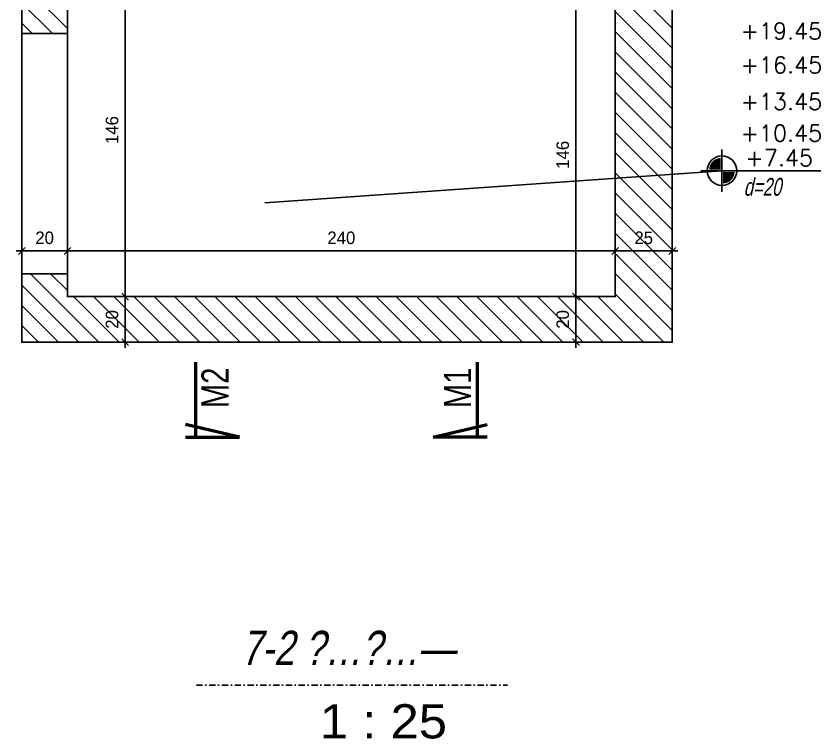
# Model space of a CAD drawing. Header units: inches. Extents: x -5298 to 11252, y 8210 to 22495.
# Drawn here: x 10161.1 to 10513.7, y 11479.6 to 11796.5 of the extents above; entities that cross this region are included whole.
import ezdxf
from ezdxf.enums import TextEntityAlignment as Align

# ---------------------------------------------------------------- set-up
doc = ezdxf.new("R2010")
doc.units = ezdxf.units.IN
doc.header["$LTSCALE"] = 11
doc.header["$MEASUREMENT"] = 0
doc.linetypes.add('DASHDOT2', pattern=[0.5, 0.25, -0.125, 0, -0.125])
doc.linetypes.add('DASHED2', pattern=[0.375, 0.25, -0.125])
doc.layers.get('Defpoints').update_dxf_attribs({"color": 40})
for name, color, linetype in [('BEAM', 3, 'Continuous'), ('D7', 2, 'Continuous'), ('dim-50-v', 2, 'Continuous'), ('ENG_beton ole', 3, 'DASHED2'), ('ENG_level', 1, 'DASHDOT2'), ('HATCH', 8, 'Continuous'), ('otm', 3, 'Continuous'), ('wall', 7, 'Continuous')]:
    doc.layers.add(name, color=color, linetype=linetype)
doc.layers.add('W', color=1, linetype='Continuous', lineweight=50)
doc.styles.add('AA', font='hebtxt', dxfattribs={"width": 0.8, "oblique": 8})
doc.styles.add('AD', font='oron')
doc.styles.add('HEBREW', font='hebtxt-weld.shx', dxfattribs={"width": 0.8, "oblique": 12})
doc.styles.add('HEBTXT', font='hebtxt-weld.shx')
doc.styles.add('ROMANS', font='romans')
doc.dimstyles.new('25', dxfattribs={"dimtxt": 5.5, "dimasz": 3, "dimexe": 3, "dimexo": 6, "dimgap": 3, "dimtad": 1, "dimdec": 0, "dimrnd": 0.5, "dimdsep": 46, "dimtxsty": 'HEBTXT', "dimblk1": 'OBLIQUE', "dimblk2": 'OBLIQUE', "dimsah": 1, "dimcen": 1, "dimdle": 2.5, "dimclre": 9, "dimclrt": 3, "dimadec": 0, "dimazin": 0, "dimtfac": 1, "dimtdec": 0, "dimtix": 1, "dimtmove": 2, "dimatfit": 3, "dimldrblk": 'OBLIQUE', "dimfxl": 1, "dimtolj": 1, "dimarcsym": 0})

# ---------------------------------------------------------------- blocks, each defined once
blk = doc.blocks.new('_OBLIQUE')
at = {"color": 0, "linetype": 'ByBlock'}
blk.add_line((-0.5, -0.5), (0.5, 0.5), dxfattribs=at)
blk = doc.blocks.new('*D678')
at = {"layer": 'Defpoints', "color": 0, "linetype": 'Continuous', "transparency": 16777216}
for p in [(10448.59, 11693.52), (10423.59, 11673.52), (10448.59, 11673.52)]:
    blk.add_point(p, dxfattribs=at)
at = {"layer": 'dim-50-v', "color": 0, "linetype": 'Continuous', "lineweight": -2, "transparency": 16777216}
blk.add_line((10421.09, 11693.52), (10451.09, 11693.52), dxfattribs=at)
at = {"layer": 'dim-50-v', "color": 9, "linetype": 'Continuous', "lineweight": -2, "transparency": 16777216}
for p, q in [((10423.59, 11679.52), (10423.59, 11696.52)), ((10448.59, 11679.52), (10448.59, 11696.52))]:
    blk.add_line(p, q, dxfattribs=at)
at = {"layer": 'dim-50-v', "color": 0, "linetype": 'Continuous', "lineweight": -2, "transparency": 16777216, "xscale": 3, "yscale": 3, "zscale": 3, "rotation": 180}
blk.add_blockref('_OBLIQUE', (10423.59, 11693.52), dxfattribs=at)
at = {"layer": 'dim-50-v', "color": 0, "linetype": 'Continuous', "lineweight": -2, "transparency": 16777216, "xscale": 3, "yscale": 3, "zscale": 3}
blk.add_blockref('_OBLIQUE', (10448.59, 11693.52), dxfattribs=at)
at = {"layer": 'dim-50-v', "color": 3, "linetype": 'Continuous', "transparency": 16777216, "insert": (10436.09, 11699.27), "char_height": 5.5, "attachment_point": 5, "style": 'HEBTXT'}
blk.add_mtext('\\A1;25', dxfattribs=at)
blk = doc.blocks.new('*D679')
at = {"layer": 'Defpoints', "color": 0, "linetype": 'Continuous', "transparency": 16777216}
for p in [(10423.59, 11693.52), (10183.59, 11673.52, 0), (10423.59, 11673.52, 0)]:
    blk.add_point(p, dxfattribs=at)
at = {"layer": 'dim-50-v', "color": 0, "linetype": 'Continuous', "lineweight": -2, "transparency": 16777216}
blk.add_line((10181.09, 11693.52), (10426.09, 11693.52), dxfattribs=at)
at = {"layer": 'dim-50-v', "color": 9, "linetype": 'Continuous', "lineweight": -2, "transparency": 16777216}
for p, q in [((10183.59, 11679.52), (10183.59, 11696.52)), ((10423.59, 11679.52), (10423.59, 11696.52))]:
    blk.add_line(p, q, dxfattribs=at)
at = {"layer": 'dim-50-v', "color": 0, "linetype": 'Continuous', "lineweight": -2, "transparency": 16777216, "xscale": 3, "yscale": 3, "zscale": 3, "rotation": 180}
blk.add_blockref('_OBLIQUE', (10183.59, 11693.52), dxfattribs=at)
at = {"layer": 'dim-50-v', "color": 0, "linetype": 'Continuous', "lineweight": -2, "transparency": 16777216, "xscale": 3, "yscale": 3, "zscale": 3}
blk.add_blockref('_OBLIQUE', (10423.59, 11693.52), dxfattribs=at)
at = {"layer": 'dim-50-v', "color": 3, "linetype": 'Continuous', "transparency": 16777216, "insert": (10303.59, 11699.27), "char_height": 5.5, "attachment_point": 5, "style": 'HEBTXT'}
blk.add_mtext('\\A1;240', dxfattribs=at)
blk = doc.blocks.new('*D680')
at = {"layer": 'Defpoints', "color": 0, "linetype": 'Continuous', "transparency": 16777216}
for p in [(10183.59, 11693.52), (10163.59, 11673.52), (10183.59, 11673.52, 0)]:
    blk.add_point(p, dxfattribs=at)
at = {"layer": 'dim-50-v', "color": 0, "linetype": 'Continuous', "lineweight": -2, "transparency": 16777216}
blk.add_line((10161.09, 11693.52), (10186.09, 11693.52), dxfattribs=at)
at = {"layer": 'dim-50-v', "color": 9, "linetype": 'Continuous', "lineweight": -2, "transparency": 16777216}
for p, q in [((10163.59, 11679.52), (10163.59, 11696.52)), ((10183.59, 11679.52), (10183.59, 11696.52))]:
    blk.add_line(p, q, dxfattribs=at)
at = {"layer": 'dim-50-v', "color": 0, "linetype": 'Continuous', "lineweight": -2, "transparency": 16777216, "xscale": 3, "yscale": 3, "zscale": 3, "rotation": 180}
blk.add_blockref('_OBLIQUE', (10163.59, 11693.52), dxfattribs=at)
at = {"layer": 'dim-50-v', "color": 0, "linetype": 'Continuous', "lineweight": -2, "transparency": 16777216, "xscale": 3, "yscale": 3, "zscale": 3}
blk.add_blockref('_OBLIQUE', (10183.59, 11693.52), dxfattribs=at)
at = {"layer": 'dim-50-v', "color": 3, "linetype": 'Continuous', "transparency": 16777216, "insert": (10173.59, 11699.27), "char_height": 5.5, "attachment_point": 5, "style": 'HEBTXT'}
blk.add_mtext('\\A1;20', dxfattribs=at)
blk = doc.blocks.new('*D683')
at = {"layer": 'Defpoints', "color": 0, "linetype": 'Continuous', "transparency": 16777216}
for p in [(10406.38, 11819.52, 0), (10406.38, 11673.52), (10419.3, 11673.52, 0)]:
    blk.add_point(p, dxfattribs=at)
at = {"layer": 'dim-50-v', "color": 0, "linetype": 'Continuous', "lineweight": -2, "transparency": 16777216}
blk.add_line((10406.38, 11822.02), (10406.38, 11671.02), dxfattribs=at)
at = {"layer": 'dim-50-v', "color": 9, "linetype": 'Continuous', "lineweight": -2, "transparency": 16777216}
for p, q in [((10412.38, 11819.52), (10409.38, 11819.52)), ((10413.3, 11673.52), (10403.38, 11673.52))]:
    blk.add_line(p, q, dxfattribs=at)
at = {"layer": 'dim-50-v', "color": 0, "linetype": 'Continuous', "lineweight": -2, "transparency": 16777216, "xscale": 3, "yscale": 3, "zscale": 3}
for p, rotation in [((10406.38, 11819.52), 90), ((10406.38, 11673.52), 270)]:
    blk.add_blockref('_OBLIQUE', p, dxfattribs=dict(at, rotation=rotation))
at = {"layer": 'dim-50-v', "color": 3, "linetype": 'Continuous', "transparency": 16777216, "insert": (10400.63, 11735.67), "char_height": 5.5, "attachment_point": 5, "rotation": 90, "style": 'HEBTXT'}
blk.add_mtext('\\A1;146', dxfattribs=at)
blk = doc.blocks.new('*D686')
at = {"layer": 'Defpoints', "color": 0, "linetype": 'Continuous', "transparency": 16777216}
for p in [(10208.88, 11819.52, 0), (10208.88, 11673.52), (10221.8, 11673.52, 0)]:
    blk.add_point(p, dxfattribs=at)
at = {"layer": 'dim-50-v', "color": 0, "linetype": 'Continuous', "lineweight": -2, "transparency": 16777216}
blk.add_line((10208.88, 11822.02), (10208.88, 11671.02), dxfattribs=at)
at = {"layer": 'dim-50-v', "color": 9, "linetype": 'Continuous', "lineweight": -2, "transparency": 16777216}
for p, q in [((10214.88, 11819.52), (10211.88, 11819.52)), ((10215.8, 11673.52), (10205.88, 11673.52))]:
    blk.add_line(p, q, dxfattribs=at)
at = {"layer": 'dim-50-v', "color": 0, "linetype": 'Continuous', "lineweight": -2, "transparency": 16777216, "xscale": 3, "yscale": 3, "zscale": 3}
for p, rotation in [((10208.88, 11819.52), 90), ((10208.88, 11673.52), 270)]:
    blk.add_blockref('_OBLIQUE', p, dxfattribs=dict(at, rotation=rotation))
at = {"layer": 'dim-50-v', "color": 3, "linetype": 'Continuous', "transparency": 16777216, "insert": (10203.13, 11746.52), "char_height": 5.5, "attachment_point": 5, "rotation": 90, "style": 'HEBTXT'}
blk.add_mtext('\\A1;146', dxfattribs=at)
blk = doc.blocks.new('*D692')
at = {"layer": 'Defpoints', "color": 0, "linetype": 'Continuous', "transparency": 16777216}
for p in [(10221.8, 11673.52, 0), (10208.88, 11653.52), (10208.88, 11653.52)]:
    blk.add_point(p, dxfattribs=at)
at = {"layer": 'dim-50-v', "color": 0, "linetype": 'Continuous', "lineweight": -2, "transparency": 16777216}
blk.add_line((10208.88, 11676.02), (10208.88, 11651.02), dxfattribs=at)
at = {"layer": 'dim-50-v', "color": 9, "linetype": 'Continuous', "lineweight": -2, "transparency": 16777216}
for p, q in [((10215.8, 11673.52), (10205.88, 11673.52)), ((10202.88, 11653.52), (10205.88, 11653.52))]:
    blk.add_line(p, q, dxfattribs=at)
at = {"layer": 'dim-50-v', "color": 0, "linetype": 'Continuous', "lineweight": -2, "transparency": 16777216, "xscale": 3, "yscale": 3, "zscale": 3}
for p, rotation in [((10208.88, 11673.52), 90), ((10208.88, 11653.52), 270)]:
    blk.add_blockref('_OBLIQUE', p, dxfattribs=dict(at, rotation=rotation))
at = {"layer": 'dim-50-v', "color": 3, "linetype": 'Continuous', "transparency": 16777216, "insert": (10203.13, 11663.52), "char_height": 5.5, "attachment_point": 5, "rotation": 90, "style": 'HEBTXT'}
blk.add_mtext('\\A1;20', dxfattribs=at)
blk = doc.blocks.new('*D694')
at = {"layer": 'Defpoints', "color": 0, "linetype": 'Continuous', "transparency": 16777216}
for p in [(10419.3, 11673.52, 0), (10406.38, 11653.52), (10407.5, 11653.52, 0)]:
    blk.add_point(p, dxfattribs=at)
at = {"layer": 'dim-50-v', "color": 0, "linetype": 'Continuous', "lineweight": -2, "transparency": 16777216}
blk.add_line((10406.38, 11676.02), (10406.38, 11651.02), dxfattribs=at)
at = {"layer": 'dim-50-v', "color": 9, "linetype": 'Continuous', "lineweight": -2, "transparency": 16777216}
for p, q in [((10413.3, 11673.52), (10403.38, 11673.52)), ((10401.5, 11653.52), (10403.38, 11653.52))]:
    blk.add_line(p, q, dxfattribs=at)
at = {"layer": 'dim-50-v', "color": 0, "linetype": 'Continuous', "lineweight": -2, "transparency": 16777216, "xscale": 3, "yscale": 3, "zscale": 3}
for p, rotation in [((10406.38, 11673.52), 90), ((10406.38, 11653.52), 270)]:
    blk.add_blockref('_OBLIQUE', p, dxfattribs=dict(at, rotation=rotation))
at = {"layer": 'dim-50-v', "color": 3, "linetype": 'Continuous', "transparency": 16777216, "insert": (10400.63, 11663.52), "char_height": 5.5, "attachment_point": 5, "rotation": 90, "style": 'HEBTXT'}
blk.add_mtext('\\A1;20', dxfattribs=at)
blk = doc.blocks.new('PL')
at = {"linetype": 'ByBlock'}
for p, q in [((0, -0.2583), (0, 0.2583)), ((-0.2583, 0), (1.2044, 0))]:
    blk.add_line(p, q, dxfattribs=at)
at = {"color": 4, "const_width": 0.1404}
for points in [[(-0.014, 0.084, 0.414214), (-0.084, 0.014, 1)], [(0.014, -0.084, 0.414214), (0.084, -0.014, 1)]]:
    blk.add_lwpolyline(points, format="xyb", dxfattribs=at)
at = {"linetype": 'ByBlock'}
blk.add_circle((0, 0), 0.1793, dxfattribs=at)
at = {"style": 'ROMANS'}
blk.add_attdef('LEVEL', text='', height=0.2, dxfattribs=at).set_placement((0.6976, 0.1567), align=Align.MIDDLE)

msp = doc.modelspace()

# ---------------------------------------------------------------- hatches: boundary and pattern name
at = {"layer": 'HATCH', "linetype": 'Continuous', "transparency": 33554687}
h = msp.add_hatch(dxfattribs=at)
h.set_pattern_fill('ANSI31', color=256, scale=50, angle=270)
h.set_pattern_definition([(315, (1263.04, 727.001), (4.4194174, 4.4194174), [])])
h.paths.add_polyline_path([(10423.59, 11673.52), (10183.59, 11673.52), (10183.59, 11683.52), (10163.59, 11683.52), (10163.59, 11653.52), (10448.59, 11653.52), (10448.59, 12183.52), (10163.59, 12183.52), (10163.59, 11788.82), (10183.58, 11788.82), (10183.59, 12163.52), (10423.59, 12163.52)])
h.paths.add_polyline_path([(10362.54, 11664.32), (10362.54, 11675.98), (10354.29, 11675.98), (10354.29, 11664.32)], flags=24)

# ---------------------------------------------------------------- linework, layer by layer
at = {"layer": 'BEAM', "color": 2, "linetype": 'Continuous', "elevation": 0}
msp.add_lwpolyline([(10163.59, 11788.82), (10183.59, 11788.82), (10183.59, 11683.52), (10163.59, 11683.52)], close=True, dxfattribs=at)
msp.add_lwpolyline([(10470.36, 11728.71), (10270.13, 11714.59)], dxfattribs=at)
at = {"layer": 'ENG_beton ole', "linetype": 'Continuous', "ltscale": 2, "elevation": 0}
msp.add_lwpolyline([(10183.58, 11788.82), (10163.59, 11788.82), (10163.59, 12183.52), (10448.59, 12183.52), (10448.59, 11653.52), (10163.59, 11653.52), (10163.59, 11683.52), (10183.59, 11683.52), (10183.59, 11673.52), (10423.59, 11673.52), (10423.59, 12163.52), (10183.59, 12163.52)], close=True, dxfattribs=at)
at = {"layer": 'ENG_level', "color": 1}
msp.add_line((10240.08, 11503.27, 0), (10376.34, 11503.27, 0), dxfattribs=at)
at = {"layer": 'W'}
for p, q in [((10239.71, 11644.76, 0), (10239.71, 11611.87, 0)), ((10363.07, 11644.76, 0), (10363.07, 11611.87, 0)), ((10259.02, 11611.87, 0), (10235.34, 11617.46, 0)), ((10343.77, 11611.87, 0), (10367.44, 11617.46, 0)), ((10235.34, 11611.87, 0), (10259.02, 11611.87, 0)), ((10367.44, 11611.87, 0), (10343.77, 11611.87, 0))]:
    msp.add_line(p, q, dxfattribs=at)
at = {"layer": 'wall'}
msp.add_line((10183.59, 11683.52, 0), (10183.59, 11673.52, 0), dxfattribs=at)

# ---------------------------------------------------------------- block references
at = {"layer": 'D7', "xscale": 36, "yscale": 36, "zscale": 36}
msp.add_blockref('PL', (10470.36, 11728.71, 0), dxfattribs=at).add_auto_attribs({'LEVEL': '+7.45'})

# ---------------------------------------------------------------- texts
at = {"layer": 'D7', "style": 'AA', "oblique": 12, "width": 0.7}
msp.add_text('d=20', height=7.8, dxfattribs=at).set_placement((10479.9, 11717.74, 0))
at = {"layer": 'ENG_level', "style": 'HEBREW', "oblique": 12, "width": 0.8}
msp.add_text('7-2 %%154…%%142…—', height=15, dxfattribs=at).set_placement((10353.39, 11512.04, 0), align=Align.RIGHT)
at = {"layer": 'ENG_level', "color": 1, "style": 'HEBTXT', "width": 1.11}
msp.add_text('1 : 25', height=15, rotation=360, dxfattribs=at).set_placement((10322.05, 11487.36, 0), align=Align.MIDDLE)
at = {"layer": 'otm', "color": 1, "style": 'ROMANS'}
for s, p in [('+19.45', (10478.51, 11786.32, 0)), ('+16.45', (10478.51, 11771.48, 0)), ('+13.45', (10478.51, 11755.43, 0)), ('+10.45', (10478.51, 11741.56, 0))]:
    msp.add_text(s, height=7.2, dxfattribs=at).set_placement(p)
at = {"layer": 'W', "style": 'AD', "width": 0.8}
for s, p in [('M2', (10254.26, 11624.64, 0)), ('M1', (10360.48, 11624.64, 0))]:
    msp.add_text(s, height=11.953, rotation=90, dxfattribs=at).set_placement(p)

# ---------------------------------------------------------------- dimensions: what is measured, and where the dimension line sits
at = {"layer": 'dim-50-v', "linetype": 'Continuous'}
for base, p1, p2, angle, picture, middle in [((10208.88, 11673.52, 0), (10208.88, 11819.52, 0), (10221.8, 11673.52, 0), 90, '*D686', (10203.13, 11746.52, 0)), ((10183.59, 11693.52, 0), (10163.59, 11673.52, 0), (10183.59, 11673.52, 0), 180, '*D680', (10173.59, 11699.27, 0)), ((10423.59, 11693.52, 0), (10183.59, 11673.52, 0), (10423.59, 11673.52, 0), 180, '*D679', (10303.59, 11699.27, 0)), ((10448.59, 11693.52, 0), (10423.59, 11673.52, 0), (10448.59, 11673.52, 0), 180, '*D678', (10436.09, 11699.27, 0)), ((10208.88, 11653.52, 0), (10221.8, 11673.52, 0), (10208.88, 11653.52, 0), 90, '*D692', (10203.13, 11663.52, 0)), ((10406.38, 11653.52, 0), (10419.3, 11673.52, 0), (10407.5, 11653.52, 0), 90, '*D694', (10400.63, 11663.52, 0))]:
    dim = msp.add_linear_dim(base=base, p1=p1, p2=p2, angle=angle, dimstyle='25', dxfattribs=at)
    dim.commit()
    dim.dimension.update_dxf_attribs({"geometry": picture, "text_midpoint": middle})
dim = msp.add_linear_dim(base=(10406.38, 11673.52, 0), p1=(10406.38, 11819.52, 0), p2=(10419.3, 11673.52, 0), angle=90, dimstyle='25', dxfattribs=at)
dim.commit()
dim.dimension.update_dxf_attribs({"geometry": '*D683', "text_midpoint": (10400.63, 11735.67, 0), "dimtype": 160})

doc.saveas('drawing.dxf')
